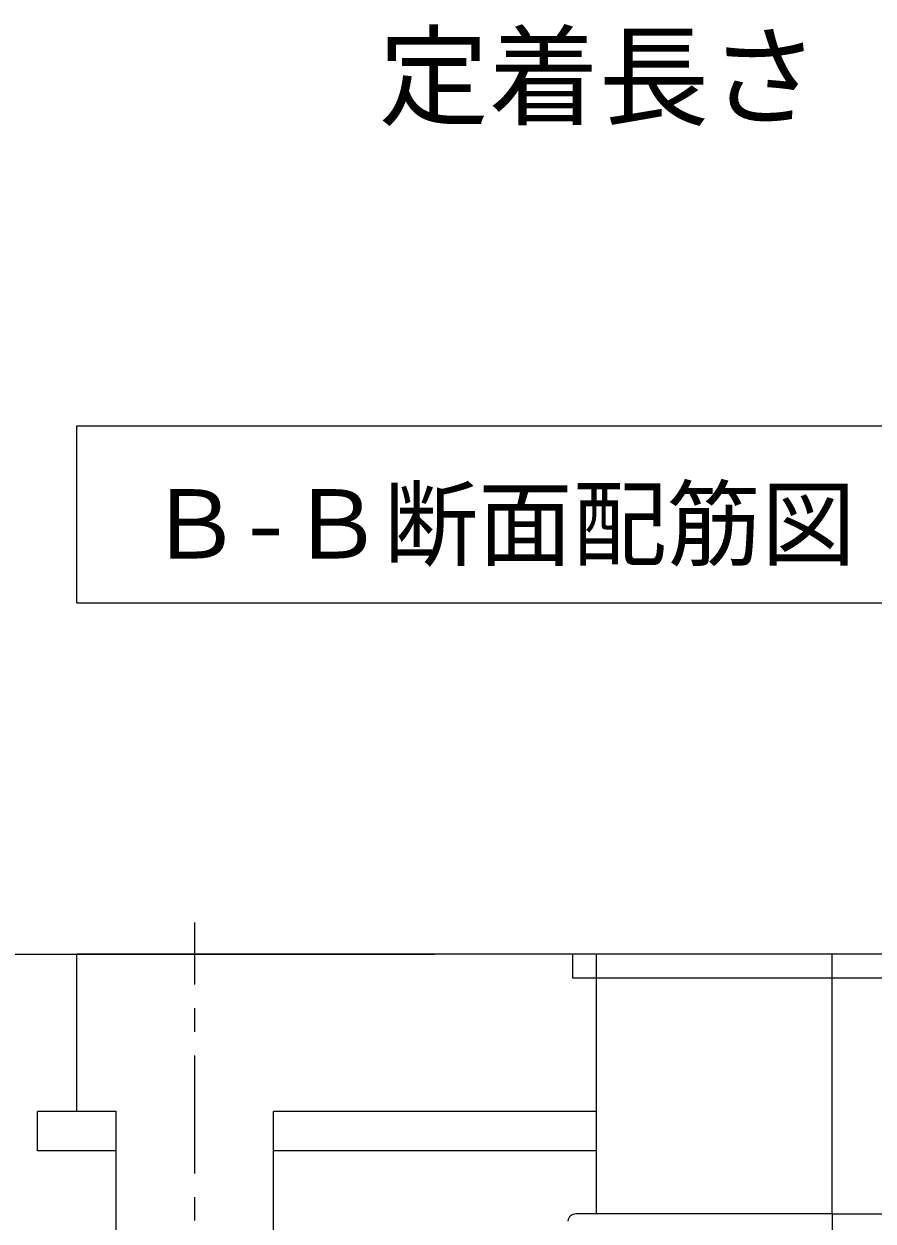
# Model space of a CAD drawing. Units: millimetres, scale not verified. Extents: x -8093 to 8093, y -5792 to 5792.
# Drawn here: x -1359 to -279, y -1856 to -334 of the extents above; entities that cross this region are included whole.
import ezdxf
from ezdxf.enums import TextEntityAlignment as Align

# ---------------------------------------------------------------- set-up
doc = ezdxf.new("R2010")
doc.units = ezdxf.units.MM
doc.header["$LTSCALE"] = 30
doc.linetypes.add('CHAIN1', pattern=[8, 5, -1, 1, -1])
doc.linetypes.add('LONG_CHAIN', pattern=[21, 18, -1, 1, -1])
doc.layers.add('0-1_00クル-フ-0躯体', color=3, linetype='Continuous', lineweight=25)
doc.layers.add('0-3_00クル-フ-1機器', color=5, linetype='Continuous', lineweight=25)
doc.styles.add('ＭＳ ゴシック', font='')
doc.styles.get('ＭＳ ゴシック').set_extended_font_data('MS Gothic')

msp = doc.modelspace()

# ---------------------------------------------------------------- linework, layer by layer
at = {"layer": '0-1_00クル-フ-0躯体', "linetype": 'LONG_CHAIN'}
for q in [(-331.24, -1516.58), (-331.24, -3416.58)]:
    msp.add_line((-331.24, -1846.58), q, dxfattribs=at)
at = {"layer": '0-1_00クル-フ-0躯体'}
for q in [(-657.07, -1846.58), (-5.4, -1846.58)]:
    msp.add_line((-331.24, -1846.58), q, dxfattribs=at)
msp.add_arc((-657.07, -1856.58), 10, 90, 175, dxfattribs=at)
at = {"layer": '0-3_00クル-フ-1機器', "color": 3}
for p, q in [((-1291.24, -845.11), (628.77, -845.11)), ((-1291.24, -1070.11), (-1291.24, -845.11)), ((-1291.24, -1070.11), (628.77, -1070.11))]:
    msp.add_line(p, q, dxfattribs=at)
at = {"layer": '0-3_00クル-フ-1機器', "color": 2, "linetype": 'CHAIN1'}
msp.add_line((-1141.24, -3715.16), (-1141.24, -1476.1), dxfattribs=at)
at = {"layer": '0-3_00クル-フ-1機器', "color": 2}
for p, q in [((-1487.65, -1516.58), (-836.55, -1516.58)), ((-1291.24, -1716.58), (-1291.24, -1516.58)), ((1124.7, -1516.58), (-1291.24, -1516.58)), ((-661.24, -1516.58), (-661.24, -1546.58)), ((-631.23, -1516.58), (-631.23, -1846.58)), ((-661.24, -1546.58), (-1.24, -1546.58)), ((-1341.24, -1766.58), (-1341.24, -1716.58)), ((-1241.24, -1716.58), (-1341.24, -1716.58)), ((-1241.24, -3366.58), (-1241.24, -1716.58)), ((-1041.24, -3366.58), (-1041.24, -1716.58)), ((-631.23, -1716.58), (-1041.24, -1716.58)), ((-1241.24, -1766.58), (-1341.24, -1766.58)), ((-631.23, -1766.58), (-1041.24, -1766.58))]:
    msp.add_line(p, q, dxfattribs=at)

# ---------------------------------------------------------------- texts
at = {"layer": '0-3_00クル-フ-1機器', "color": 4, "style": 'ＭＳ ゴシック'}
for s, height, p in [('定着長さ', 102.6, (-907.69, -483.03)), ('Ｂ-Ｂ断面配筋図', 87.98, (-1201.24, -1040.11))]:
    msp.add_text(s, height=height, dxfattribs=at).set_placement(p, align=Align.BOTTOM_LEFT)

doc.saveas('drawing.dxf')
